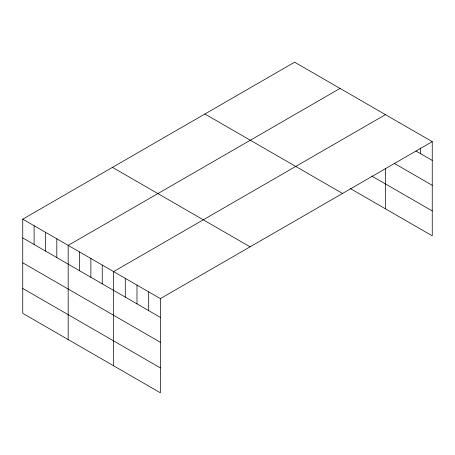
<?xml version="1.0" encoding="UTF-8"?>
<svg xmlns="http://www.w3.org/2000/svg" width="455" height="455" viewBox="0 0 455 455"><rect width="100%" height="100%" fill="white"/><g stroke="black" fill="none" stroke-linecap="round" stroke-linejoin="round"><path stroke-width="0.68" d="M22.75 219.162L160.382 298.622L160.382 392.801L22.75 313.341L22.75 219.162L294.618 62.198L432.25 141.659L432.25 235.838L350.196 188.467M340.039 88.424L68.17 245.387L68.17 339.561M385.453 114.643L113.585 271.607L113.585 365.78M160.382 298.622L432.25 141.659M415.87 150.969L432.25 160.422M394.229 163.356L432.25 185.31M371.712 176L432.25 210.949M204.904 114L342.535 193.46M112.465 167.366L250.096 246.826M22.75 237.925L160.382 317.385M22.75 262.814L160.382 342.274M22.75 288.453L160.382 367.913M420.551 148.108L420.551 153.671M385.453 168.413L385.453 208.822M148.683 291.871L148.683 310.628M136.983 285.114L136.983 303.877M125.284 278.363L125.284 297.121M102.233 265.049L102.233 283.812M90.875 258.497L90.875 277.26M79.523 251.939L79.523 270.702M56.812 238.829L56.812 257.593M45.46 232.272L45.46 251.035M34.102 225.72L34.102 244.483"/></g></svg>
